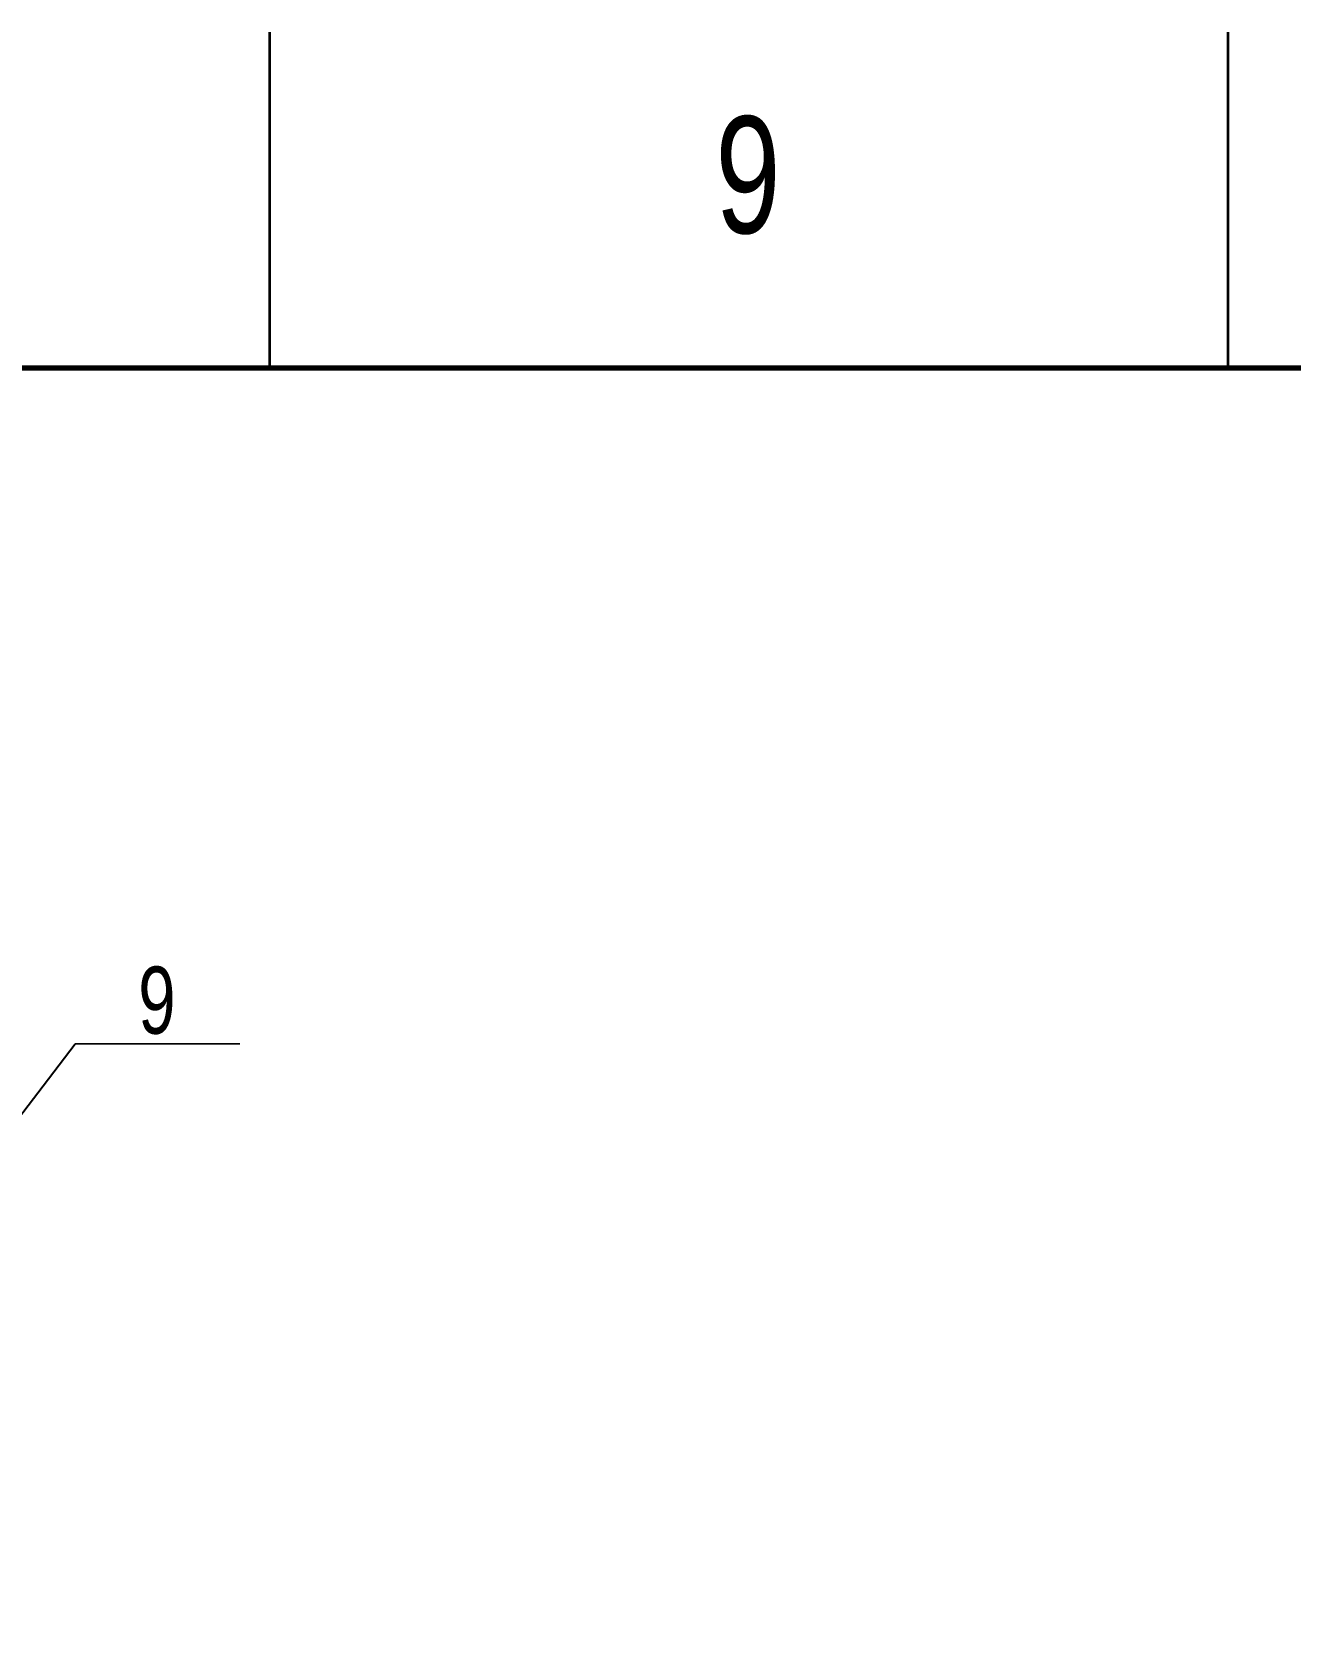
# Model space of a CAD drawing. Header units: millimetres. Extents: x -48 to 1187, y 2 to 839.
# Drawn here: x 732.1 to 797.8, y 754.4 to 838.5 of the extents above; entities that cross this region are included whole.
import ezdxf

# ---------------------------------------------------------------- set-up
doc = ezdxf.new("R2010")
doc.units = ezdxf.units.MM
doc.styles.add('SLDTEXTSTYLE0', font='TXT', dxfattribs={"width": 0.75})
doc.dimstyles.new('SLDDIMSTYLE0', dxfattribs={"dimtxt": 0.18, "dimasz": 3.302, "dimexe": 0, "dimexo": 0.0625, "dimgap": 0, "dimtad": 0, "dimtih": 1, "dimtoh": 1, "dimdec": 0, "dimrnd": 1e-09, "dimzin": 0, "dimdsep": 46, "dimtxsty": 'Standard', "dimsah": 1, "dimcen": 0.09, "dimadec": 0, "dimazin": 0, "dimtfac": 3.302, "dimtdec": 0, "dimtofl": 0, "dimtmove": 0, "dimatfit": 3, "dimfxl": 0, "dimfrac": 2, "dimtolj": 1, "dimtzin": 0, "dimarcsym": 0})

# ---------------------------------------------------------------- blocks, each defined once
blk = doc.blocks.new('SW_NOTE_0_16')
at = {"color": 0, "linetype": 'Continuous', "lineweight": 0}
for p, q in [((0, 0), (8.586, 0)), ((8.586, 0), (0, 0)), ((0, 0), (8.586, 0)), ((8.586, 0), (0, 0)), ((0, 0), (8.586, 0)), ((8.586, 0), (0, 0))]:
    blk.add_line(p, q, dxfattribs=at)
at = {"color": 0, "linetype": 'Continuous', "lineweight": 0, "insert": (4.258, 4.035), "char_height": 3.5, "attachment_point": 2, "style": 'SLDTEXTSTYLE0'}
blk.add_mtext('9', dxfattribs=at)

msp = doc.modelspace()

# ---------------------------------------------------------------- linework, layer by layer
at = {"color": 7, "linetype": 'Continuous', "lineweight": 35}
for p, q in [((744.5, 821), (744.5, 838.5)), ((794.5, 821), (794.5, 838.5))]:
    msp.add_line(p, q, dxfattribs=at)
at = {"color": 7, "linetype": 'Continuous', "lineweight": 70}
msp.add_line((20, 821), (1169, 821), dxfattribs=at)

# ---------------------------------------------------------------- block references
at = {"color": 7, "linetype": 'Continuous', "lineweight": 0}
msp.add_blockref('SW_NOTE_0_16', (734.343434, 785.723535), dxfattribs=at)

# ---------------------------------------------------------------- texts
at = {"color": 7, "linetype": 'Continuous', "lineweight": 0, "insert": (769.438617, 834.11369), "char_height": 6.096, "attachment_point": 2, "style": 'SLDTEXTSTYLE0'}
msp.add_mtext('9', dxfattribs=at)

# ---------------------------------------------------------------- leaders
at = {"color": 7, "linetype": 'Continuous', "lineweight": 0}
msp.add_leader([(710.404446, 754.433397), (734.343434, 785.723535)], dimstyle='SLDDIMSTYLE0', dxfattribs=at)

doc.saveas('drawing.dxf')
